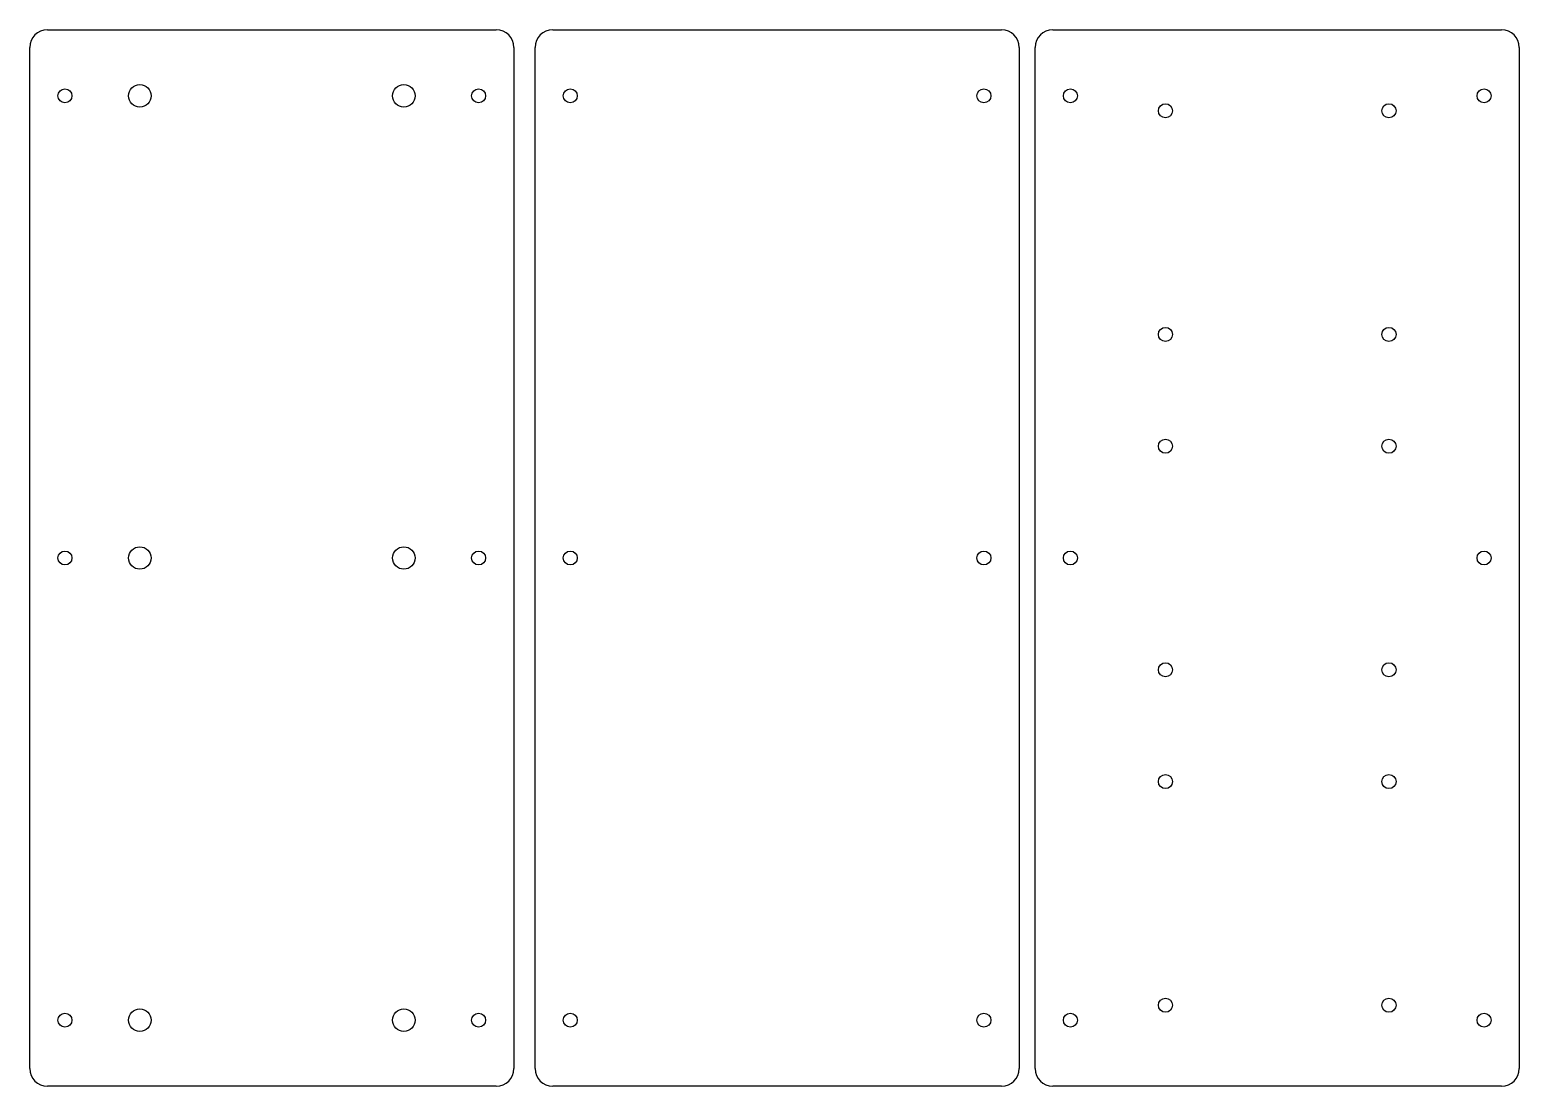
# Model space of a CAD drawing. Header units: inches. Extents: x 85 to 423, y 40 to 280.
import ezdxf

# ---------------------------------------------------------------- set-up
doc = ezdxf.new("R2010")
doc.units = ezdxf.units.IN
doc.header["$MEASUREMENT"] = 0
doc.layers.add('Eighth White Acrylic', color=4, linetype='Continuous')

msp = doc.modelspace()

# ---------------------------------------------------------------- linework, layer by layer
at = {"layer": 'Eighth White Acrylic', "transparency": 33554687}
for p, q in [((89, 280), (191, 280)), ((203.83, 280), (305.83, 280)), ((317.48, 280), (419.48, 280)), ((85, 44), (85, 276)), ((195, 276), (195, 44)), ((199.83, 44), (199.83, 276)), ((309.83, 276), (309.83, 44)), ((313.48, 44), (313.48, 276)), ((423.48, 276), (423.48, 44)), ((191, 40), (89, 40)), ((305.83, 40), (203.83, 40)), ((419.48, 40), (317.48, 40))]:
    msp.add_line(p, q, dxfattribs=at)
at = {"layer": 'Eighth White Acrylic'}
for centre, radius in [((110, 265), 2.55), ((170, 265), 2.55), ((93, 265), 1.59), ((187, 265), 1.59), ((207.83, 265), 1.59), ((301.83, 265), 1.59), ((321.48, 265), 1.59), ((415.48, 265), 1.59), ((343.08, 261.6), 1.6), ((393.88, 261.6), 1.6), ((343.08, 210.8), 1.6), ((393.88, 210.8), 1.6), ((343.08, 185.4), 1.6), ((393.88, 185.4), 1.6), ((110, 160), 2.55), ((170, 160), 2.55), ((93, 160), 1.59), ((187, 160), 1.59), ((207.83, 160), 1.59), ((301.83, 160), 1.59), ((321.48, 160), 1.59), ((415.48, 160), 1.59), ((343.08, 134.6), 1.6), ((393.88, 134.6), 1.6), ((343.08, 109.2), 1.6), ((393.88, 109.2), 1.6), ((110, 55), 2.55), ((170, 55), 2.55), ((343.08, 58.4), 1.6), ((393.88, 58.4), 1.6), ((93, 55), 1.59), ((187, 55), 1.59), ((207.83, 55), 1.59), ((301.83, 55), 1.59), ((321.48, 55), 1.59), ((415.48, 55), 1.59)]:
    msp.add_circle(centre, radius, dxfattribs=at)
at = {"layer": 'Eighth White Acrylic', "transparency": 33554687}
for centre, start, end in [((89, 276), 90, 180), ((191, 276), 0, 90), ((203.83, 276), 90, 180), ((305.83, 276), 0, 90), ((317.48, 276), 90, 180), ((419.48, 276), 0, 90), ((89, 44), 180, 270), ((191, 44), 270, 0), ((203.83, 44), 180, 270), ((305.83, 44), 270, 0), ((317.48, 44), 180, 270), ((419.48, 44), 270, 0)]:
    msp.add_arc(centre, 4, start, end, dxfattribs=at)

doc.saveas('drawing.dxf')
